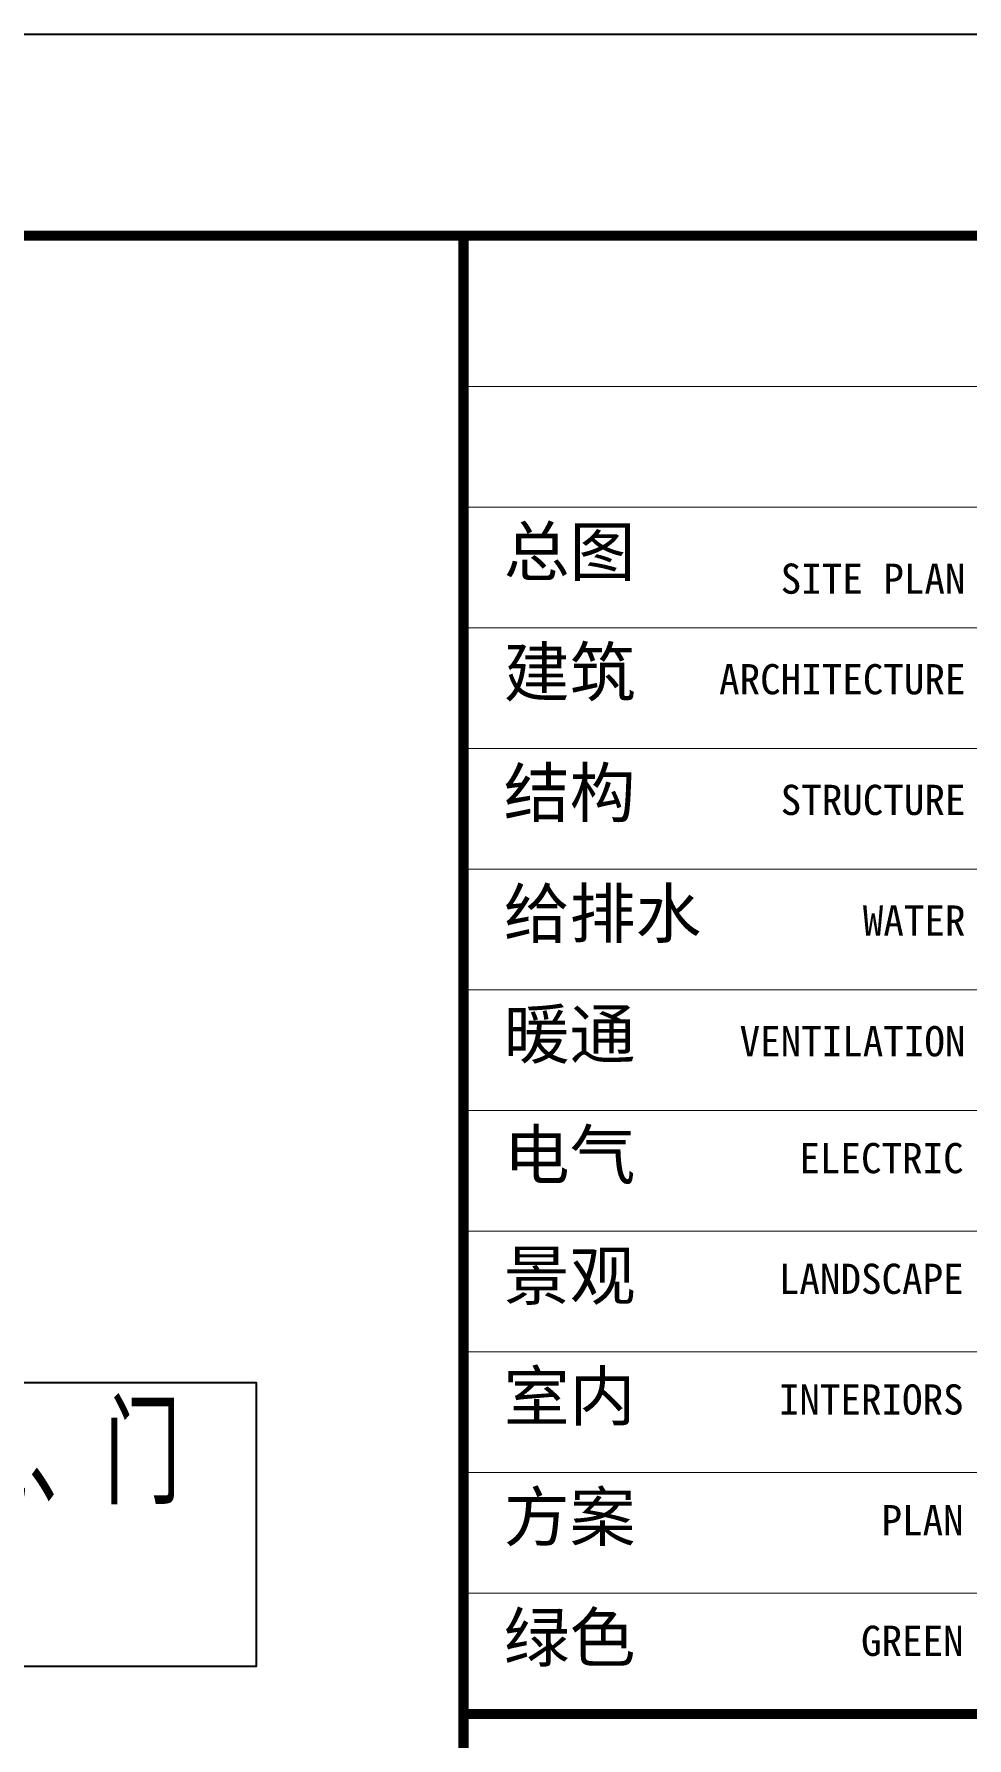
# Model space of a CAD drawing. Extents: x -67167 to 417929, y -86205 to 407116.
# Drawn here: x 310963 to 315598, y 324214 to 332685 of the extents above; entities that cross this region are included whole.
import ezdxf
from ezdxf.enums import TextEntityAlignment as Align

# ---------------------------------------------------------------- set-up
doc = ezdxf.new("R2010")
doc.units = 0
doc.header["$LTSCALE"] = 1000
doc.layers.add('SHEET_LINE', color=6, linetype='Continuous')
doc.layers.add('字', color=3, linetype='Continuous')
doc.styles.add('TSSD', font='tssdeng.shx', dxfattribs={"width": 0.7, "bigfont": 'tssdchn.shx'})
doc.styles.add('图签信息$0$华文细黑', font='STXIHEI.TTF', dxfattribs={"height": 10})

# ---------------------------------------------------------------- blocks, each defined once
blk = doc.blocks.new('图签信息')
at = {"const_width": 0.5}
for points in [[(-65, 574), (-65, 500.5), (0, 500.5), (0, 574)], [(-65, 0), (0, 0), (0, 500.5), (-65, 500.5)]]:
    blk.add_lwpolyline(points, close=True, dxfattribs=at)
at = {"const_width": 0.05}
for points in [[(-65, 566.5), (0, 566.5)], [(-65, 560.5), (0, 560.5)], [(-65, 554.5), (0, 554.5)], [(-65, 548.5), (0, 548.5)], [(-65, 542.5), (0, 542.5)], [(-65, 536.5), (0, 536.5)], [(-65, 530.5), (0, 530.5)], [(-65, 524.5), (0, 524.5)], [(-65, 518.5), (0, 518.5)], [(-65, 512.5), (0, 512.5)], [(-65, 512.5), (0, 512.5)], [(-65, 506.5), (0, 506.5)], [(-65, 500.5), (0, 500.5)]]:
    blk.add_lwpolyline(points, dxfattribs=at)
at = {"style": '图签信息$0$华文细黑'}
for s, p in [('总图', (-63, 559.5)), ('建筑', (-63, 553.5)), ('结构', (-63, 547.5)), ('给排水', (-63, 541.5)), ('暖通', (-63, 535.5)), ('电气', (-63, 529.5)), ('景观', (-63, 523.5)), ('室内', (-63, 517.5)), ('方案', (-63, 511.5)), ('绿色', (-63, 505.5))]:
    blk.add_text(s, height=2.4, dxfattribs=at).set_placement(p, align=Align.TOP_LEFT)
for s, p in [('SITE PLAN', (-40.056, 557.698)), ('ARCHITECTURE', (-40.056, 552.698)), ('STRUCTURE', (-40.056, 546.698)), ('WATER', (-40.056, 540.698)), ('VENTILATION', (-40.056, 534.698)), ('ELECTRIC', (-40.145, 528.886)), ('LANDSCAPE', (-40.145, 522.886)), ('INTERIORS', (-40.145, 516.886)), ('PLAN', (-40.145, 510.886)), ('GREEN', (-40.145, 504.886))]:
    blk.add_text(s, height=1.5, dxfattribs=at).set_placement(p, align=Align.TOP_RIGHT)

msp = doc.modelspace()

# ---------------------------------------------------------------- linework, layer by layer
at = {"linetype": 'Continuous'}
msp.add_lwpolyline([(215471.741, 273282.933), (320596.741, 273282.934), (320596.741, 332682.934), (215471.741, 332682.933)], close=True, dxfattribs=at)
at = {"layer": 'SHEET_LINE'}
for points, const_width in [([(215471.741, 273282.933), (215471.741, 332682.933), (320596.741, 332682.934), (320596.741, 273282.934)], 5), ([(217971.741, 274282.933), (217971.741, 331682.933), (319596.741, 331682.934), (319596.741, 274282.934)], 50)]:
    msp.add_lwpolyline(points, close=True, dxfattribs=dict(at, const_width=const_width))
at = {"layer": '字', "color": 6}
msp.add_lwpolyline([(293216.87, 325980.437), (312066.715, 325980.437), (312066.715, 324568.22), (293216.87, 324568.22)], close=True, dxfattribs=at)

# ---------------------------------------------------------------- block references
at = {"color": 2, "xscale": 100, "yscale": 100, "zscale": 100, "rotation": 6.766489651874448e-07}
msp.add_blockref('图签信息', (319596.741, 274282.934), dxfattribs=at)

# ---------------------------------------------------------------- texts
at = {"layer": '字', "style": 'TSSD', "width": 0.8}
msp.add_text('用于：混凝土构件、铜芯电线电缆、门', height=500, rotation=0.0000007, dxfattribs=at).set_placement((305232.076, 325375.667))

doc.saveas('drawing.dxf')
